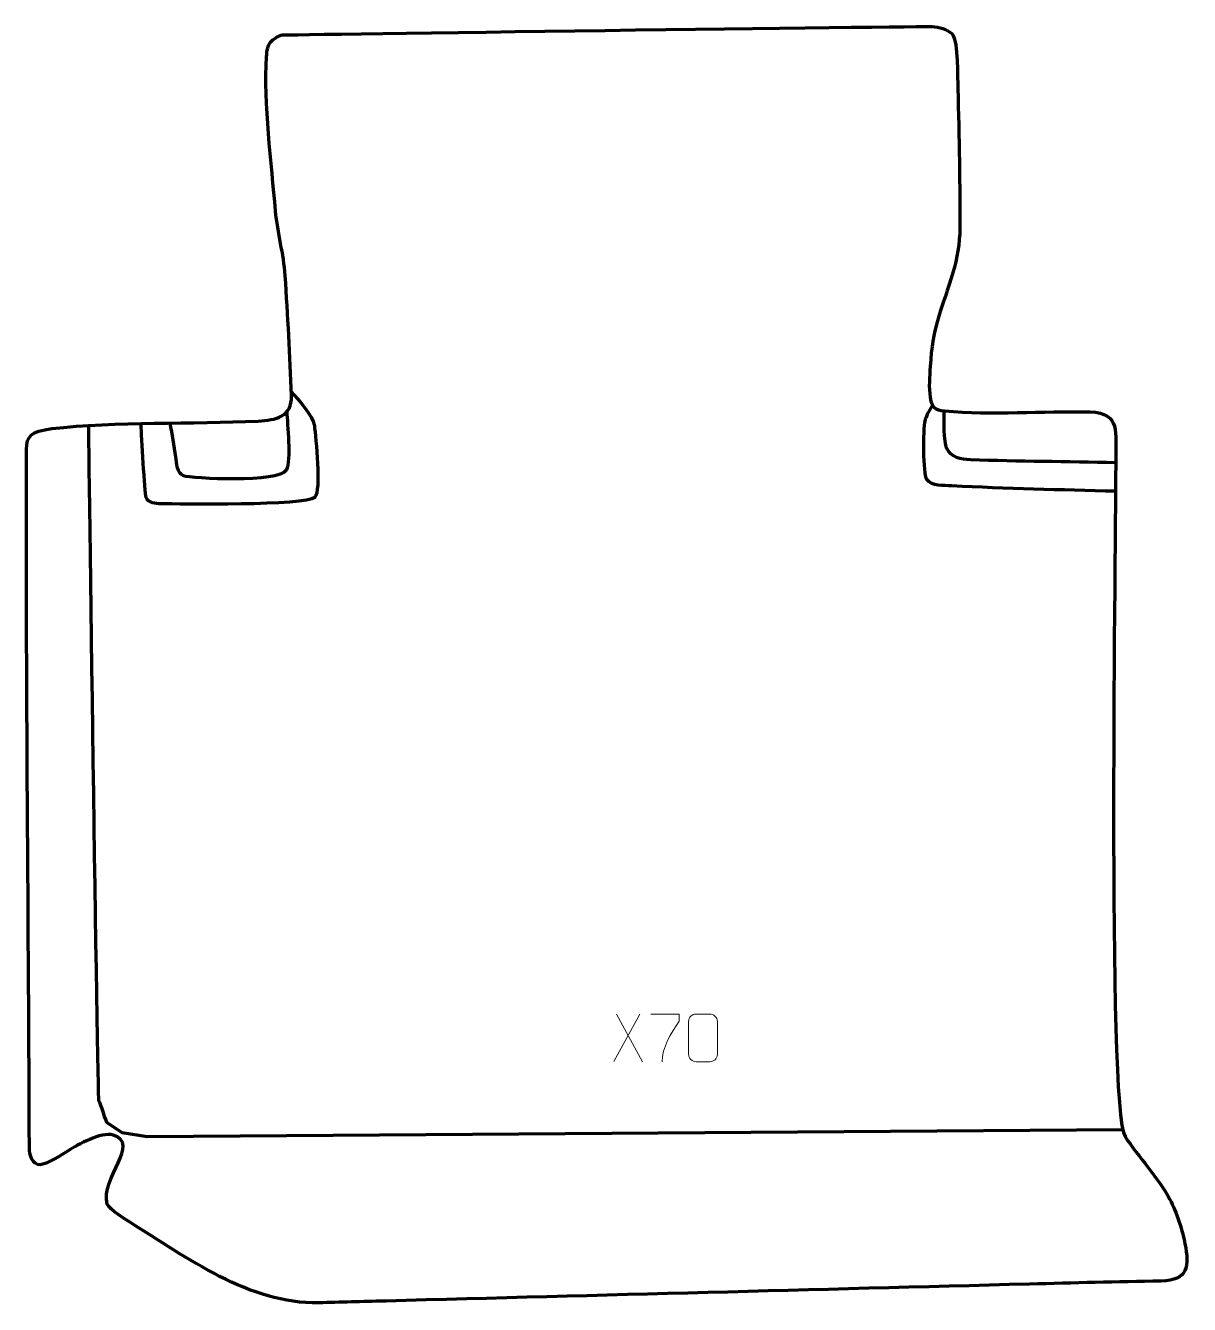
# Model space of a CAD drawing. Header units: millimetres. Extents: x -305 to 306, y -336 to 335.
import ezdxf

# ---------------------------------------------------------------- set-up
doc = ezdxf.new("R2010")
doc.units = ezdxf.units.MM
doc.header["$MEASUREMENT"] = 0
doc.layers.add('layer 1', color=7, linetype='Continuous')
doc.layers.add('layer 2', color=7, linetype='Continuous')

msp = doc.modelspace()

# ---------------------------------------------------------------- linework, layer by layer
at = {"layer": 'layer 1', "color": 142, "lineweight": 158}
for points, knots in [([(-165.5127, 143.1725), (-161.7819, 138.8031), (-154.1299, 131.009), (-153.4067, 125.3749), (-153.4067, 125.3749), (-152.7118, 119.2008), (-149.6846, 91.5361), (-153.2065, 87.7952), (-153.2065, 87.7952), (-157.4523, 83.2855), (-225.0737, 84.2681), (-234.0785, 84.438), (-234.0785, 84.438), (-236.6544, 84.4866), (-240.6182, 84.8462), (-241.6014, 87.6895), (-241.6014, 87.6895), (-242.5417, 90.4088), (-244.0263, 120.4109), (-244.3124, 125.6375), (-244.3124, 125.6375), (-244.3124, 125.6375), (-244.3642, 126.5854), (-244.3642, 126.5854)], [0, 0, 0, 0, 0.14285714, 0.14285714, 0.14285714, 0.14285714, 0.28571429, 0.28571429, 0.28571429, 0.28571429, 0.42857143, 0.42857143, 0.42857143, 0.42857143, 0.57142857, 0.57142857, 0.57142857, 0.57142857, 0.71428571, 0.71428571, 0.71428571, 0.71428571, 1, 1, 1, 1]), ([(170.912, 136.2881), (168.5208, 132.1534), (167.4174, 129.8615), (166.9234, 127.84), (166.9234, 127.84), (165.9028, 123.664), (165.8644, 100.0166), (167.8459, 97.3864), (167.8459, 97.3864), (170.6006, 93.7299), (176.7792, 94.2592), (181.1099, 94.0308), (181.1099, 94.0308), (209.6122, 92.5272), (238.4859, 91.9469), (267.0256, 91.1626)], [0, 0, 0, 0, 0.2, 0.2, 0.2, 0.2, 0.4, 0.4, 0.4, 0.4, 0.6, 0.6, 0.6, 0.6, 1, 1, 1, 1]), ([(-167.8819, 132.6818), (-167.5434, 126.2019), (-165.557, 107.2898), (-168.0859, 102.2533), (-168.0859, 102.2533), (-171.6794, 95.0967), (-218.0714, 97.6922), (-221.9932, 99.0915), (-221.9932, 99.0915), (-225.5969, 100.3775), (-225.5454, 105.5814), (-226.1008, 109.0293), (-226.1008, 109.0293), (-227.0559, 114.9583), (-228.0099, 120.8988), (-229.0093, 126.8199)], [0, 0, 0, 0, 0.2, 0.2, 0.2, 0.2, 0.4, 0.4, 0.4, 0.4, 0.6, 0.6, 0.6, 0.6, 1, 1, 1, 1]), ([(267.1009, 106.0015), (241.7151, 106.5085), (216.2881, 106.6493), (190.9148, 107.5272), (190.9148, 107.5272), (185.943, 107.6992), (180.698, 108.7113), (178.344, 113.7406), (178.344, 113.7406), (177.0023, 116.6073), (176.9091, 128.8615), (177.3092, 133.2521)], [0, 0, 0, 0, 0.25, 0.25, 0.25, 0.25, 0.5, 0.5, 0.5, 0.5, 1, 1, 1, 1]), ([(270.8266, -244.066), (270.8266, -244.066), (-241.1605, -247.7981), (-241.1605, -247.7981), (-241.1605, -247.7981), (-241.1605, -247.7981), (-254.2083, -245.5988), (-254.2083, -245.5988), (-254.2083, -245.5988), (-254.2083, -245.5988), (-262.3364, -240.1862), (-262.3364, -240.1862), (-262.3364, -240.1862), (-262.3364, -240.1862), (-265.7181, -230.3746), (-266.4336, -228.8108), (-266.4336, -228.8108), (-267.1491, -227.2469), (-271.8302, 125.563), (-271.8302, 125.563)], [0, 0, 0, 0, 0.16666667, 0.16666667, 0.16666667, 0.16666667, 0.33333333, 0.33333333, 0.33333333, 0.33333333, 0.5, 0.5, 0.5, 0.5, 0.66666667, 0.66666667, 0.66666667, 0.66666667, 1, 1, 1, 1])]:
    msp.add_open_spline(points, degree=3, knots=knots, dxfattribs=at)
at = {"layer": 'layer 1', "color": 250, "lineweight": 9}
for points in [[(17.4129, -183.3789), (17.4129, -183.3789), (3.6723, -208.2747), (3.6723, -208.2747)], [(5.1269, -183.3789), (5.1269, -183.3789), (18.8675, -208.3324), (18.8675, -208.3324)]]:
    msp.add_open_spline(points, degree=3, dxfattribs=at)
for points, knots in [([(23.1345, -183.3475), (23.1345, -183.3475), (37.9506, -183.3475), (37.9506, -183.3475), (37.9506, -183.3475), (37.9503, -184.5971), (37.9503, -185.8467), (37.9506, -187.0965), (37.9506, -187.0965), (33.9562, -193.0936), (29.041, -200.9272), (29.041, -208.306)], [0, 0, 0, 0, 0.25, 0.25, 0.25, 0.25, 0.5, 0.5, 0.5, 0.5, 1, 1, 1, 1]), ([(46.9619, -183.3275), (49.328, -183.3275), (51.6945, -183.3275), (54.061, -183.3275), (54.061, -183.3275), (56.0415, -183.2919), (58.0675, -184.7862), (58.0946, -187.2283), (58.0946, -187.2283), (58.0942, -192.9857), (58.0942, -198.7435), (58.0946, -204.5017), (58.0946, -204.5017), (57.9525, -206.8293), (56.2461, -208.3116), (54.061, -208.3224), (54.061, -208.3224), (51.6886, -208.322), (49.3162, -208.322), (46.9442, -208.3224), (46.9442, -208.3224), (44.9857, -208.428), (42.9793, -206.5401), (42.9907, -204.5191), (42.9907, -204.5191), (42.9911, -198.7385), (42.9911, -192.9582), (42.9907, -187.1784), (42.9907, -187.1784), (42.995, -185.0364), (44.7721, -183.3139), (46.9619, -183.3275)], [0, 0, 0, 0, 0.11111111, 0.11111111, 0.11111111, 0.11111111, 0.22222222, 0.22222222, 0.22222222, 0.22222222, 0.33333333, 0.33333333, 0.33333333, 0.33333333, 0.44444444, 0.44444444, 0.44444444, 0.44444444, 0.55555556, 0.55555556, 0.55555556, 0.55555556, 0.66666667, 0.66666667, 0.66666667, 0.66666667, 0.77777778, 0.77777778, 0.77777778, 0.77777778, 1, 1, 1, 1])]:
    msp.add_open_spline(points, degree=3, knots=knots, dxfattribs=at)
at = {"layer": 'layer 2', "color": 242, "lineweight": 158}
msp.add_open_spline([(-170.4421, 330.4774), (-172.725, 329.6832), (-174.7724, 328.4759), (-176.4021, 326.6579), (-176.4021, 326.6579), (-177.7034, 325.2061), (-178.2978, 322.3152), (-178.5006, 318.9189), (-178.5006, 318.9189), (-179.9284, 294.9947), (-175.948, 262.6973), (-173.7578, 238.1513), (-173.7578, 238.1513), (-172.7076, 226.3882), (-169.4944, 215.7844), (-168.7051, 204.1425), (-168.7051, 204.1425), (-167.2904, 183.2791), (-166.2354, 162.1539), (-165.439, 141.2561), (-165.439, 141.2561), (-165.0331, 129.9836), (-173.5711, 128.3646), (-182.9028, 127.8854), (-182.9028, 127.8854), (-217.4993, 126.1091), (-257.5853, 127.8535), (-291.1603, 123.88), (-291.1603, 123.88), (-302.2831, 122.5635), (-304.3378, 119.9108), (-304.3735, 112.9352), (-304.3735, 112.9352), (-304.9428, 1.8989), (-303.1808, -148.6629), (-302.9524, -253.0341), (-302.9524, -253.0341), (-302.9418, -257.8633), (-301.3554, -262.3759), (-297.2387, -262.3727), (-297.2387, -262.3727), (-294.1864, -262.3702), (-285.5223, -256.8139), (-282.6212, -255.0692), (-282.6212, -255.0692), (-277.3736, -251.9132), (-265.4415, -244.9112), (-258.981, -246.8361), (-258.981, -246.8361), (-244.3282, -251.2022), (-265.7613, -269.1459), (-262.1321, -283.0815), (-262.1321, -283.0815), (-260.1691, -286.4352), (-253.3214, -290.5467), (-249.9559, -292.6449), (-249.9559, -292.6449), (-220.7928, -310.9846), (-187.1821, -335.6652), (-151.1913, -334.8243), (-151.1913, -334.8243), (-139.6995, -334.5558), (-128.2045, -334.1988), (-116.7128, -333.8955), (-116.7128, -333.8955), (-116.7128, -333.8955), (-115.7548, -333.8704), (-115.7548, -333.8704), (-115.7548, -333.8704), (-3.1878, -330.9135), (109.3793, -327.9567), (221.9463, -324.9996), (221.9463, -324.9996), (244.9438, -324.411), (267.8906, -323.8438), (290.8925, -323.3895), (290.8925, -323.3895), (305.1922, -323.1071), (305.7988, -315.6746), (303.4337, -303.7995), (303.4337, -303.7995), (302.0154, -296.6776), (298.9562, -286.9734), (295.5369, -280.5338), (295.5369, -280.5338), (289.2273, -269.0289), (279.2138, -258.5018), (272.0004, -247.5829), (272.0004, -247.5829), (262.4054, -233.059), (267.2948, 73.3549), (267.095, 108.8621), (267.095, 108.8621), (267.0269, 120.9573), (269.8372, 132.1892), (253.7183, 132.6635), (253.7183, 132.6635), (228.5799, 133.2795), (202.2183, 130.8158), (177.3092, 133.2521), (177.3092, 133.2521), (172.148, 133.7569), (170.8024, 134.5821), (169.7785, 140.3002), (169.7785, 140.3002), (168.8779, 145.3307), (169.4481, 151.3536), (169.7814, 156.4736), (169.7814, 156.4736), (170.8991, 177.0298), (175.0089, 184.1704), (180.809, 202.8519), (180.809, 202.8519), (183.1841, 210.6256), (184.9067, 217.9335), (185.2441, 226.0933), (185.2441, 226.0933), (185.4075, 251.1881), (184.9783, 277.0808), (184.2475, 302.1749), (184.2475, 302.1749), (184.0833, 307.7582), (184.1556, 326.8972), (181.8321, 330.1982), (181.8321, 330.1982), (179.9271, 332.9046), (176.1603, 334.1844), (172.0225, 334.7794), (172.0225, 334.7794), (167.8846, 335.3744), (-170.4421, 330.4774), (-170.4421, 330.4774)], degree=3, knots=[0, 0, 0, 0, 0.02941176, 0.02941176, 0.02941176, 0.02941176, 0.05882353, 0.05882353, 0.05882353, 0.05882353, 0.08823529, 0.08823529, 0.08823529, 0.08823529, 0.11764706, 0.11764706, 0.11764706, 0.11764706, 0.14705882, 0.14705882, 0.14705882, 0.14705882, 0.17647059, 0.17647059, 0.17647059, 0.17647059, 0.20588235, 0.20588235, 0.20588235, 0.20588235, 0.23529412, 0.23529412, 0.23529412, 0.23529412, 0.26470588, 0.26470588, 0.26470588, 0.26470588, 0.29411765, 0.29411765, 0.29411765, 0.29411765, 0.32352941, 0.32352941, 0.32352941, 0.32352941, 0.35294118, 0.35294118, 0.35294118, 0.35294118, 0.38235294, 0.38235294, 0.38235294, 0.38235294, 0.41176471, 0.41176471, 0.41176471, 0.41176471, 0.44117647, 0.44117647, 0.44117647, 0.44117647, 0.47058824, 0.47058824, 0.47058824, 0.47058824, 0.5, 0.5, 0.5, 0.5, 0.52941176, 0.52941176, 0.52941176, 0.52941176, 0.55882353, 0.55882353, 0.55882353, 0.55882353, 0.58823529, 0.58823529, 0.58823529, 0.58823529, 0.61764706, 0.61764706, 0.61764706, 0.61764706, 0.64705882, 0.64705882, 0.64705882, 0.64705882, 0.67647059, 0.67647059, 0.67647059, 0.67647059, 0.70588235, 0.70588235, 0.70588235, 0.70588235, 0.73529412, 0.73529412, 0.73529412, 0.73529412, 0.76470588, 0.76470588, 0.76470588, 0.76470588, 0.79411765, 0.79411765, 0.79411765, 0.79411765, 0.82352941, 0.82352941, 0.82352941, 0.82352941, 0.85294118, 0.85294118, 0.85294118, 0.85294118, 0.88235294, 0.88235294, 0.88235294, 0.88235294, 0.91176471, 0.91176471, 0.91176471, 0.91176471, 0.94117647, 0.94117647, 0.94117647, 0.94117647, 1, 1, 1, 1], dxfattribs=at)

doc.saveas('drawing.dxf')
